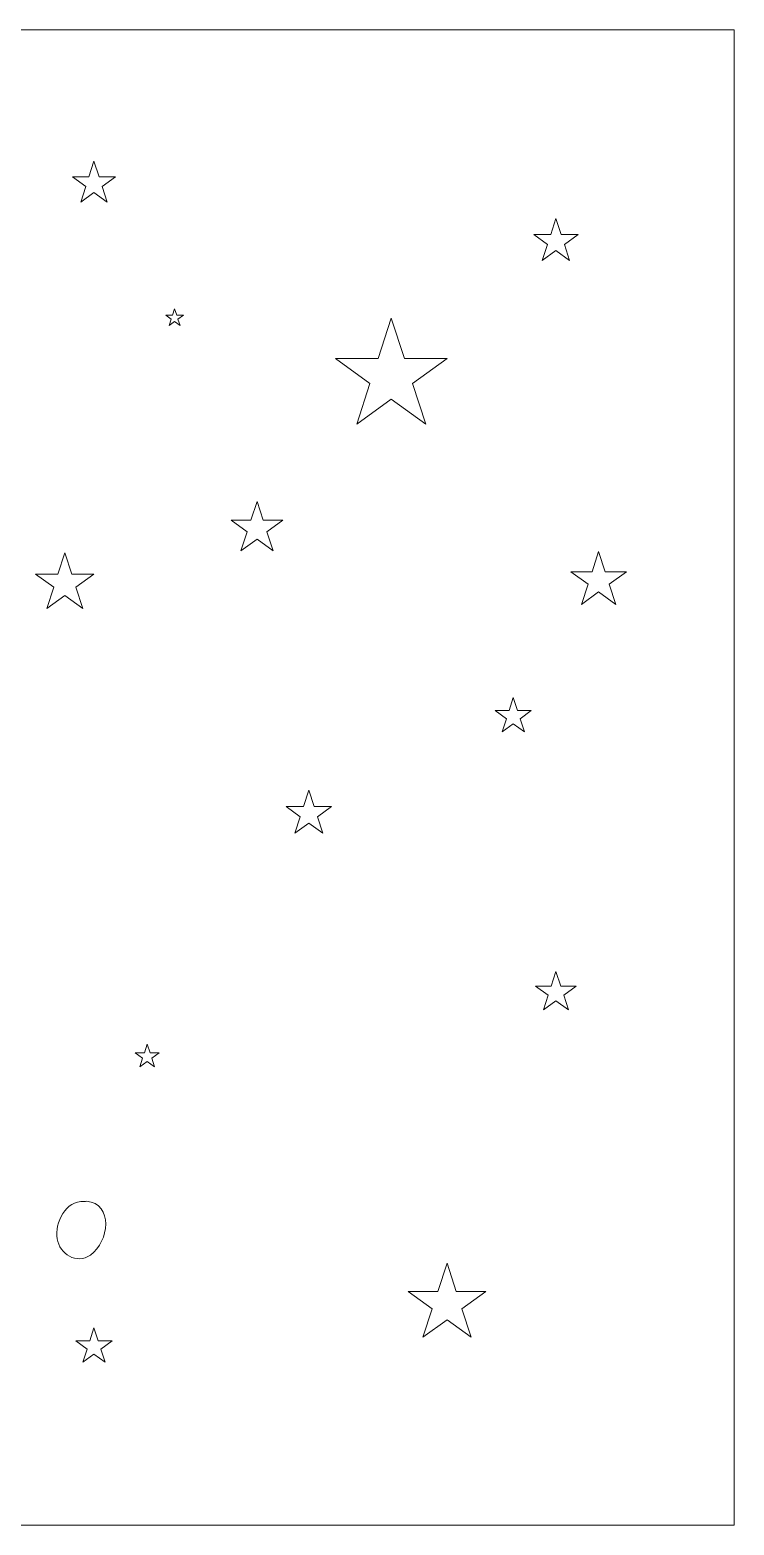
# Model space of a CAD drawing. Header units: inches. Extents: x -622 to 5817, y -2318 to 2869.
# Drawn here: x 2920 to 3382, y -2318 to -1338 of the extents above; entities that cross this region are included whole.
import ezdxf

# ---------------------------------------------------------------- set-up
doc = ezdxf.new("R2010")
doc.units = ezdxf.units.IN
doc.header["$MEASUREMENT"] = 0
doc.layers.add('Layer 1', color=7, linetype='Continuous')

# ---------------------------------------------------------------- blocks, each defined once
blk = doc.blocks.new('block 3')
at = {"layer": 'Layer 1', "lineweight": 0}
for points in [[(2402.19, -1338.07), (2402.19, -2317.69), (3381.81, -2317.69), (3381.81, -1338.07), (2402.19, -1338.07)], [(2970.85, -1450.89), (2962.12, -1444.55), (2953.39, -1450.89), (2956.72, -1440.63), (2947.99, -1434.29), (2958.78, -1434.29), (2962.12, -1424.03), (2965.45, -1434.29), (2976.24, -1434.29), (2967.51, -1440.63), (2970.85, -1450.89)], [(3273.95, -1489.2), (3265, -1482.7), (3256.05, -1489.2), (3259.47, -1478.68), (3250.51, -1472.17), (3261.58, -1472.17), (3265, -1461.65), (3268.42, -1472.17), (3279.49, -1472.17), (3270.53, -1478.68), (3273.95, -1489.2)], [(3018.53, -1531.69), (3015, -1529.12), (3011.47, -1531.69), (3012.82, -1527.54), (3009.29, -1524.98), (3013.65, -1524.98), (3015, -1520.83), (3016.35, -1524.98), (3020.71, -1524.98), (3017.18, -1527.54), (3018.53, -1531.69)], [(3170.97, -1569.83), (3179.61, -1596.41), (3157, -1579.98), (3134.39, -1596.41), (3143.03, -1569.83), (3120.42, -1553.41), (3148.37, -1553.41), (3157, -1526.83), (3165.63, -1553.41), (3193.58, -1553.41), (3170.97, -1569.83)], [(3079.51, -1679.35), (3069, -1671.71), (3058.49, -1679.35), (3062.5, -1666.99), (3051.99, -1659.35), (3064.98, -1659.35), (3069, -1646.99), (3073.02, -1659.35), (3086.01, -1659.35), (3075.5, -1666.99), (3079.51, -1679.35)], [(2962.12, -1694.67), (2950.3, -1703.25), (2954.81, -1717.14), (2943, -1708.56), (2931.19, -1717.14), (2935.7, -1703.25), (2923.88, -1694.67), (2938.49, -1694.67), (2943, -1680.78), (2947.51, -1694.67), (2962.12, -1694.67)], [(3304.25, -1714.45), (3293, -1706.27), (3281.75, -1714.45), (3286.05, -1701.22), (3274.79, -1693.04), (3288.7, -1693.04), (3293, -1679.82), (3297.3, -1693.04), (3311.21, -1693.04), (3299.95, -1701.22), (3304.25, -1714.45)], [(3244.28, -1797.9), (3237, -1792.62), (3229.72, -1797.9), (3232.5, -1789.35), (3225.23, -1784.07), (3234.22, -1784.07), (3237, -1775.51), (3239.78, -1784.07), (3248.77, -1784.07), (3241.5, -1789.35), (3244.28, -1797.9)], [(3112.18, -1864.42), (3103, -1857.75), (3093.82, -1864.42), (3097.33, -1853.63), (3088.14, -1846.96), (3099.49, -1846.96), (3103, -1836.16), (3106.51, -1846.96), (3117.86, -1846.96), (3108.67, -1853.63), (3112.18, -1864.42)], [(3273.23, -1980.2), (3265, -1974.23), (3256.77, -1980.2), (3259.92, -1970.53), (3251.69, -1964.55), (3261.86, -1964.55), (3265, -1954.88), (3268.14, -1964.55), (3278.31, -1964.55), (3270.08, -1970.53), (3273.23, -1980.2)], [(3001.85, -2017.55), (2997, -2014.03), (2992.15, -2017.55), (2994, -2011.85), (2989.16, -2008.33), (2995.15, -2008.33), (2997, -2002.63), (2998.85, -2008.33), (3004.84, -2008.33), (3000, -2011.85), (3001.85, -2017.55)], [(3209.34, -2194.57), (3193.58, -2183.12), (3177.82, -2194.57), (3183.84, -2176.04), (3168.08, -2164.59), (3187.56, -2164.59), (3193.58, -2146.07), (3199.6, -2164.59), (3219.08, -2164.59), (3203.32, -2176.04), (3209.34, -2194.57)], [(2969.42, -2210.93), (2962.12, -2205.63), (2954.81, -2210.93), (2957.6, -2202.35), (2950.3, -2197.04), (2959.33, -2197.04), (2962.12, -2188.45), (2964.91, -2197.04), (2973.94, -2197.04), (2966.63, -2202.35), (2969.42, -2210.93)]]:
    blk.add_lwpolyline(points, dxfattribs=at)
blk.add_open_spline([(2937.95, -2130.12), (2936.22, -2119.65), (2943.68, -2104.69), (2955.64, -2105.68), (2956.28, -2105.73), (2956.8, -2105.63), (2957.26, -2105.45), (2974.86, -2107.05), (2972.22, -2131.98), (2959.79, -2140.74), (2950.71, -2147.19), (2939.55, -2140), (2937.95, -2130.12)], degree=3, knots=[0, 0, 0, 0, 1, 1, 1, 2, 2, 2, 3, 3, 3, 4, 4, 4, 4], dxfattribs=at)

msp = doc.modelspace()

# ---------------------------------------------------------------- block references
at = {"layer": 'Layer 1'}
msp.add_blockref('block 3', (0, 0), dxfattribs=at)

doc.saveas('drawing.dxf')
